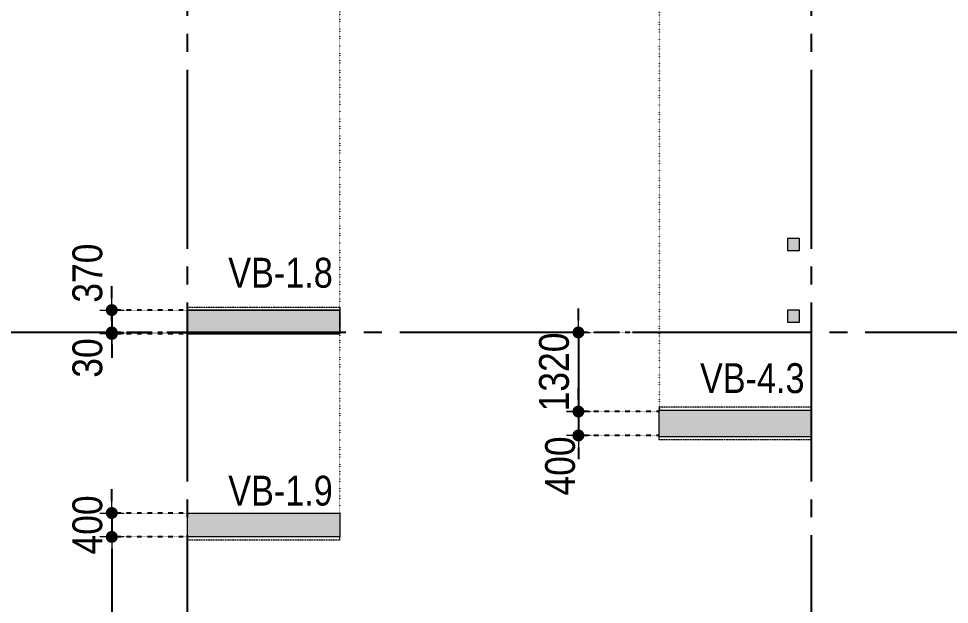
# Model space of a CAD drawing. Header units: millimetres. Extents: x -3973692 to -2843767, y 592734 to 838475.
# Drawn here: x -3474477 to -3458884, y 712175 to 721990 of the extents above; entities that cross this region are included whole.
import ezdxf
from ezdxf.enums import TextEntityAlignment as Align

# ---------------------------------------------------------------- set-up
doc = ezdxf.new("R2010")
doc.units = ezdxf.units.MM
doc.header["$MEASUREMENT"] = 0
doc.header["$PDMODE"] = 3
doc.header["$PDSIZE"] = -20
for name, pattern in [('CHG_XX_Cot_Tang 1$0$MB_Luoi truc$0$HTT Hidden 21', [3, 2, -1]), ('CHG_XX_Luoi truc$0$MB_Luoi truc$0$Center101', [13, 10, -1, 1, -1]), ('DIVIDE2', [15.875, 6.35, -3.175, 0, -3.175, 0, -3.175]), ('DOT2', [0.125, 0, -0.125]), ('HIDDEN5', [2.8375, 1.25, -1.5875])]:
    doc.linetypes.add(name, pattern=pattern)
doc.layers.get('0').update_dxf_attribs({"lineweight": 9})
doc.layers.get('Defpoints').update_dxf_attribs({"color": 10, "lineweight": 0})
for name, color, linetype, lineweight in [("'S_General_Dim_1", 1, 'Continuous', 18), ("'S_General_Divide_3 Intermediate", 3, 'DIVIDE2', 40), ('CHG_XX_Cot_Tang 1$0$NS-DuongBao', 3, 'Continuous', 18), ('CHG_XX_Cot_Tang 1$0$NS-Pier', 150, 'Continuous', 9), ('CHG_XX_Cot_Tang 1$0$NS-Pier @ 1', 150, 'Continuous', 9), ('CHG_XX_Cot_Tang 1$0$NS-Pier @ 100', 150, 'Continuous', 9), ('CHG_XX_Cot_Tang 1$0$NS-Pier @ 150 VP1', 150, 'Continuous', 9), ('CHG_XX_Cot_Tang 1$0$NS-Pier @ 150 VP2', 150, 'Continuous', 9), ('CHG_XX_Cot_Tang 1$0$NS-Pier @ 150 VP3', 150, 'Continuous', 9), ('CHG_XX_Cot_Tang 1$0$NS-Pier @ 150 VP4', 150, 'Continuous', 9), ('CHG_XX_Cot_Tang 1$0$NS-Pier @ 150 VP5', 150, 'Continuous', 9), ('CHG_XX_Cot_Tang 1$0$NS-Pier @ 150 VP6', 150, 'Continuous', 9), ('CHG_XX_Cot_Tang 1$0$NS-Pier @ 150 VP7', 150, 'Continuous', 9), ('CHG_XX_Cot_Tang 1$0$NS-Pier @ 150 VP8', 150, 'Continuous', 9), ('CHG_XX_Cot_Tang 1$0$NS-Pier @ 150 VP9', 150, 'Continuous', 9), ('CHG_XX_Cot_Tang 1$0$NS-Pier @ 150 VPModel', 150, 'Continuous', 9), ('CHG_XX_Cot_Tang 1$0$NS-Pier @ 200 VP11', 150, 'Continuous', 9), ('CHG_XX_Cot_Tang 1$0$NS-Pier @ 200 VP12', 150, 'Continuous', 9), ('CHG_XX_Cot_Tang 1$0$NS-Pier @ 200 VP13', 150, 'Continuous', 9), ('CHG_XX_Cot_Tang 1$0$NS-Pier @ 200 VP14', 150, 'Continuous', 9), ('CHG_XX_Cot_Tang 1$0$NS-Pier @ 200 VP15', 150, 'Continuous', 9), ('CHG_XX_Cot_Tang 1$0$NS-Pier @ 200 VP16', 150, 'Continuous', 9), ('CHG_XX_Cot_Tang 1$0$NS-Pier @ 200 VP17', 150, 'Continuous', 9), ('CHG_XX_Cot_Tang 1$0$NS-Pier @ 200 VP18', 150, 'Continuous', 9), ('CHG_XX_Cot_Tang 1$0$NS-Pier @ 200 VP19', 150, 'Continuous', 9), ('CHG_XX_Cot_Tang 1$0$NS-Pier @ 200 VP21', 150, 'Continuous', 9), ('CHG_XX_Cot_Tang 1$0$NS-Pier @ 200 VP22', 150, 'Continuous', 9), ('CHG_XX_Cot_Tang 1$0$NS-Pier @ 200 VP23', 150, 'Continuous', 9), ('CHG_XX_Cot_Tang 1$0$NS-Pier @ 200 VP24', 150, 'Continuous', 9), ('CHG_XX_Cot_Tang 1$0$NS-Pier @ 200 VP25', 150, 'Continuous', 9), ('CHG_XX_Cot_Tang 1$0$NS-Pier @ 200 VP26', 150, 'Continuous', 9), ('CHG_XX_Cot_Tang 1$0$NS-Pier @ 200 VP27', 150, 'Continuous', 9), ('CHG_XX_Cot_Tang 1$0$NS-Pier @ 200 VP28', 150, 'Continuous', 9), ('CHG_XX_Cot_Tang 1$0$NS-Pier @ 200 VP30', 150, 'Continuous', 9), ('CHG_XX_Cot_Tang 1$0$NS-Pier @ 200 VP31', 150, 'Continuous', 9), ('CHG_XX_Cot_Tang 1$0$NS-Pier @ 200 VP32', 150, 'Continuous', 9), ('CHG_XX_Cot_Tang 1$0$NS-Pier @ 200 VP33', 150, 'Continuous', 9), ('CHG_XX_Cot_Tang 1$0$NS-Pier @ 200 VP34', 150, 'Continuous', 9), ('CHG_XX_Cot_Tang 1$0$NS-Pier @ 200 VP35', 150, 'Continuous', 9), ('CHG_XX_Cot_Tang 1$0$NS-Pier @ 200 VP36', 150, 'Continuous', 9), ('CHG_XX_Cot_Tang 1$0$NS-Pier @ 200 VP37', 150, 'Continuous', 9), ('CHG_XX_Cot_Tang 1$0$NS-Pier @ 200 VPModel', 150, 'Continuous', 9), ('CHG_XX_Cot_Tang 1$0$NS-Pier @ 350 VP10', 150, 'Continuous', 9), ('CHG_XX_Cot_Tang 1$0$NS-Pier @ 350 VP20', 150, 'Continuous', 9), ('CHG_XX_Cot_Tang 1$0$NS-Pier @ 350 VP29', 150, 'Continuous', 9), ('CHG_XX_Cot_Tang 1$0$NS-Pier @ 350 VPModel', 150, 'Continuous', 9), ('CHG_XX_Cot_Tang 1$0$S_Concrete_Cont_2 Normal', 2, 'Continuous', 13), ('TEXT', 7, 'Continuous', 15)]:
    doc.layers.add(name, color=color, linetype=linetype, lineweight=lineweight)
for name, color, linetype in [('CHG_XX_Luoi truc$0$Grid', 34, 'Continuous'), ('CHG_XX_Luoi truc$0$Grid Line', 251, 'CHG_XX_Luoi truc$0$MB_Luoi truc$0$Center101'), ('dim', 1, 'Continuous')]:
    doc.layers.add(name, color=color, linetype=linetype)
doc.styles.add('arial', font='arial.ttf', dxfattribs={"width": 0.85})
doc.styles.add('CHG_XX_Luoi truc$0$MB_Luoi truc$0$Grid A-F$0$VNI-HelveCB', font='')
doc.styles.add('TTP-HelCon', font='')
doc.styles.get('CHG_XX_Luoi truc$0$MB_Luoi truc$0$Grid A-F$0$VNI-HelveCB').set_extended_font_data('VNI-Helve-Condense', bold=True)
doc.styles.get('TTP-HelCon').set_extended_font_data('VNI-Helve-Condense')
doc.dimstyles.new('200', dxfattribs={"dimscale": 200, "dimtxt": 2.5, "dimasz": 1, "dimexe": 0, "dimexo": 0, "dimgap": 0.75, "dimtad": 1, "dimdec": 0, "dimrnd": 10, "dimzin": 9, "dimdsep": 46, "dimtxsty": 'arial', "dimblk1": 'DIMDOT', "dimblk2": 'DIMDOT', "dimsah": 1, "dimcen": 2, "dimdle": 3, "dimclre": 8, "dimclrt": 2, "dimadec": 0, "dimazin": 0, "dimtfac": 1, "dimtdec": 0, "dimtix": 1, "dimtmove": 2, "dimatfit": 3, "dimldrblk": 'DIMPIJL', "dimfxl": 1, "dimtvp": 1.8, "dimtolj": 1, "dimtzin": 0, "dimarcsym": 0})

# ---------------------------------------------------------------- blocks, each defined once
blk = doc.blocks.new('*U3260')
at = {"layer": 'CHG_XX_Cot_Tang 1$0$NS-Pier @ 1'}
h = blk.add_hatch(color=256, dxfattribs=at)
h.dxf.hatch_style = 1
h.paths.add_polyline_path([(400, 0), (0, 0), (0, -2550), (400, -2550)])
at = {"layer": 'CHG_XX_Cot_Tang 1$0$NS-Pier @ 100'}
h = blk.add_hatch(color=256, dxfattribs=at)
h.dxf.hatch_style = 1
h.paths.add_polyline_path([(400, 0), (0, 0), (0, -2550), (400, -2550)])
at = {"layer": 'CHG_XX_Cot_Tang 1$0$NS-Pier @ 150 VP1'}
h = blk.add_hatch(color=256, dxfattribs=at)
h.dxf.hatch_style = 1
h.paths.add_polyline_path([(400, 0), (0, 0), (0, -2550), (400, -2550)])
at = {"layer": 'CHG_XX_Cot_Tang 1$0$NS-Pier @ 150 VP2'}
h = blk.add_hatch(color=256, dxfattribs=at)
h.dxf.hatch_style = 1
h.paths.add_polyline_path([(400, 0), (0, 0), (0, -2550), (400, -2550)])
at = {"layer": 'CHG_XX_Cot_Tang 1$0$NS-Pier @ 150 VP3'}
h = blk.add_hatch(color=256, dxfattribs=at)
h.dxf.hatch_style = 1
h.paths.add_polyline_path([(400, 0), (0, 0), (0, -2550), (400, -2550)])
at = {"layer": 'CHG_XX_Cot_Tang 1$0$NS-Pier @ 150 VP4'}
h = blk.add_hatch(color=256, dxfattribs=at)
h.dxf.hatch_style = 1
h.paths.add_polyline_path([(400, 0), (0, 0), (0, -2550), (400, -2550)])
at = {"layer": 'CHG_XX_Cot_Tang 1$0$NS-Pier @ 150 VP5'}
h = blk.add_hatch(color=256, dxfattribs=at)
h.dxf.hatch_style = 1
h.paths.add_polyline_path([(400, 0), (0, 0), (0, -2550), (400, -2550)])
at = {"layer": 'CHG_XX_Cot_Tang 1$0$NS-Pier @ 150 VP6'}
h = blk.add_hatch(color=256, dxfattribs=at)
h.dxf.hatch_style = 1
h.paths.add_polyline_path([(400, 0), (0, 0), (0, -2550), (400, -2550)])
at = {"layer": 'CHG_XX_Cot_Tang 1$0$NS-Pier @ 150 VP7'}
h = blk.add_hatch(color=256, dxfattribs=at)
h.dxf.hatch_style = 1
h.paths.add_polyline_path([(400, 0), (0, 0), (0, -2550), (400, -2550)])
at = {"layer": 'CHG_XX_Cot_Tang 1$0$NS-Pier @ 150 VP8'}
h = blk.add_hatch(color=256, dxfattribs=at)
h.dxf.hatch_style = 1
h.paths.add_polyline_path([(400, 0), (0, 0), (0, -2550), (400, -2550)])
at = {"layer": 'CHG_XX_Cot_Tang 1$0$NS-Pier @ 150 VP9'}
h = blk.add_hatch(color=256, dxfattribs=at)
h.dxf.hatch_style = 1
h.paths.add_polyline_path([(400, 0), (0, 0), (0, -2550), (400, -2550)])
at = {"layer": 'CHG_XX_Cot_Tang 1$0$NS-Pier @ 150 VPModel'}
h = blk.add_hatch(color=256, dxfattribs=at)
h.dxf.hatch_style = 1
h.paths.add_polyline_path([(400, 0), (0, 0), (0, -2550), (400, -2550)])
at = {"layer": 'CHG_XX_Cot_Tang 1$0$NS-Pier @ 200 VP11'}
h = blk.add_hatch(color=256, dxfattribs=at)
h.dxf.hatch_style = 1
h.paths.add_polyline_path([(400, 0), (0, 0), (0, -2550), (400, -2550)])
at = {"layer": 'CHG_XX_Cot_Tang 1$0$NS-Pier @ 200 VP12'}
h = blk.add_hatch(color=256, dxfattribs=at)
h.dxf.hatch_style = 1
h.paths.add_polyline_path([(400, 0), (0, 0), (0, -2550), (400, -2550)])
at = {"layer": 'CHG_XX_Cot_Tang 1$0$NS-Pier @ 200 VP13'}
h = blk.add_hatch(color=256, dxfattribs=at)
h.dxf.hatch_style = 1
h.paths.add_polyline_path([(400, 0), (0, 0), (0, -2550), (400, -2550)])
at = {"layer": 'CHG_XX_Cot_Tang 1$0$NS-Pier @ 200 VP14'}
h = blk.add_hatch(color=256, dxfattribs=at)
h.dxf.hatch_style = 1
h.paths.add_polyline_path([(400, 0), (0, 0), (0, -2550), (400, -2550)])
at = {"layer": 'CHG_XX_Cot_Tang 1$0$NS-Pier @ 200 VP15'}
h = blk.add_hatch(color=256, dxfattribs=at)
h.dxf.hatch_style = 1
h.paths.add_polyline_path([(400, 0), (0, 0), (0, -2550), (400, -2550)])
at = {"layer": 'CHG_XX_Cot_Tang 1$0$NS-Pier @ 200 VP16'}
h = blk.add_hatch(color=256, dxfattribs=at)
h.dxf.hatch_style = 1
h.paths.add_polyline_path([(400, 0), (0, 0), (0, -2550), (400, -2550)])
at = {"layer": 'CHG_XX_Cot_Tang 1$0$NS-Pier @ 200 VP17'}
h = blk.add_hatch(color=256, dxfattribs=at)
h.dxf.hatch_style = 1
h.paths.add_polyline_path([(400, 0), (0, 0), (0, -2550), (400, -2550)])
at = {"layer": 'CHG_XX_Cot_Tang 1$0$NS-Pier @ 200 VP18'}
h = blk.add_hatch(color=256, dxfattribs=at)
h.dxf.hatch_style = 1
h.paths.add_polyline_path([(400, 0), (0, 0), (0, -2550), (400, -2550)])
at = {"layer": 'CHG_XX_Cot_Tang 1$0$NS-Pier @ 200 VP19'}
h = blk.add_hatch(color=256, dxfattribs=at)
h.dxf.hatch_style = 1
h.paths.add_polyline_path([(400, 0), (0, 0), (0, -2550), (400, -2550)])
at = {"layer": 'CHG_XX_Cot_Tang 1$0$NS-Pier @ 200 VP21'}
h = blk.add_hatch(color=256, dxfattribs=at)
h.dxf.hatch_style = 1
h.paths.add_polyline_path([(400, 0), (0, 0), (0, -2550), (400, -2550)])
at = {"layer": 'CHG_XX_Cot_Tang 1$0$NS-Pier @ 200 VP22'}
h = blk.add_hatch(color=256, dxfattribs=at)
h.dxf.hatch_style = 1
h.paths.add_polyline_path([(400, 0), (0, 0), (0, -2550), (400, -2550)])
at = {"layer": 'CHG_XX_Cot_Tang 1$0$NS-Pier @ 200 VP23'}
h = blk.add_hatch(color=256, dxfattribs=at)
h.dxf.hatch_style = 1
h.paths.add_polyline_path([(400, 0), (0, 0), (0, -2550), (400, -2550)])
at = {"layer": 'CHG_XX_Cot_Tang 1$0$NS-Pier @ 200 VP24'}
h = blk.add_hatch(color=256, dxfattribs=at)
h.dxf.hatch_style = 1
h.paths.add_polyline_path([(400, 0), (0, 0), (0, -2550), (400, -2550)])
at = {"layer": 'CHG_XX_Cot_Tang 1$0$NS-Pier @ 200 VP25'}
h = blk.add_hatch(color=256, dxfattribs=at)
h.dxf.hatch_style = 1
h.paths.add_polyline_path([(400, 0), (0, 0), (0, -2550), (400, -2550)])
at = {"layer": 'CHG_XX_Cot_Tang 1$0$NS-Pier @ 200 VP26'}
h = blk.add_hatch(color=256, dxfattribs=at)
h.dxf.hatch_style = 1
h.paths.add_polyline_path([(400, 0), (0, 0), (0, -2550), (400, -2550)])
at = {"layer": 'CHG_XX_Cot_Tang 1$0$NS-Pier @ 200 VP27'}
h = blk.add_hatch(color=256, dxfattribs=at)
h.dxf.hatch_style = 1
h.paths.add_polyline_path([(400, 0), (0, 0), (0, -2550), (400, -2550)])
at = {"layer": 'CHG_XX_Cot_Tang 1$0$NS-Pier @ 200 VP28'}
h = blk.add_hatch(color=256, dxfattribs=at)
h.dxf.hatch_style = 1
h.paths.add_polyline_path([(400, 0), (0, 0), (0, -2550), (400, -2550)])
at = {"layer": 'CHG_XX_Cot_Tang 1$0$NS-Pier @ 200 VP30'}
h = blk.add_hatch(color=256, dxfattribs=at)
h.dxf.hatch_style = 1
h.paths.add_polyline_path([(400, 0), (0, 0), (0, -2550), (400, -2550)])
at = {"layer": 'CHG_XX_Cot_Tang 1$0$NS-Pier @ 200 VP31'}
h = blk.add_hatch(color=256, dxfattribs=at)
h.dxf.hatch_style = 1
h.paths.add_polyline_path([(400, 0), (0, 0), (0, -2550), (400, -2550)])
at = {"layer": 'CHG_XX_Cot_Tang 1$0$NS-Pier @ 200 VP32'}
h = blk.add_hatch(color=256, dxfattribs=at)
h.dxf.hatch_style = 1
h.paths.add_polyline_path([(400, 0), (0, 0), (0, -2550), (400, -2550)])
at = {"layer": 'CHG_XX_Cot_Tang 1$0$NS-Pier @ 200 VP33'}
h = blk.add_hatch(color=256, dxfattribs=at)
h.dxf.hatch_style = 1
h.paths.add_polyline_path([(400, 0), (0, 0), (0, -2550), (400, -2550)])
at = {"layer": 'CHG_XX_Cot_Tang 1$0$NS-Pier @ 200 VP34'}
h = blk.add_hatch(color=256, dxfattribs=at)
h.dxf.hatch_style = 1
h.paths.add_polyline_path([(400, 0), (0, 0), (0, -2550), (400, -2550)])
at = {"layer": 'CHG_XX_Cot_Tang 1$0$NS-Pier @ 200 VP35'}
h = blk.add_hatch(color=256, dxfattribs=at)
h.dxf.hatch_style = 1
h.paths.add_polyline_path([(400, 0), (0, 0), (0, -2550), (400, -2550)])
at = {"layer": 'CHG_XX_Cot_Tang 1$0$NS-Pier @ 200 VP36'}
h = blk.add_hatch(color=256, dxfattribs=at)
h.dxf.hatch_style = 1
h.paths.add_polyline_path([(400, 0), (0, 0), (0, -2550), (400, -2550)])
at = {"layer": 'CHG_XX_Cot_Tang 1$0$NS-Pier @ 200 VP37'}
h = blk.add_hatch(color=256, dxfattribs=at)
h.dxf.hatch_style = 1
h.paths.add_polyline_path([(400, 0), (0, 0), (0, -2550), (400, -2550)])
at = {"layer": 'CHG_XX_Cot_Tang 1$0$NS-Pier @ 200 VPModel'}
h = blk.add_hatch(color=256, dxfattribs=at)
h.dxf.hatch_style = 1
h.paths.add_polyline_path([(400, 0), (0, 0), (0, -2550), (400, -2550)])
at = {"layer": 'CHG_XX_Cot_Tang 1$0$NS-Pier @ 350 VP10'}
h = blk.add_hatch(color=256, dxfattribs=at)
h.dxf.hatch_style = 1
h.paths.add_polyline_path([(400, 0), (0, 0), (0, -2550), (400, -2550)])
at = {"layer": 'CHG_XX_Cot_Tang 1$0$NS-Pier @ 350 VP20'}
h = blk.add_hatch(color=256, dxfattribs=at)
h.dxf.hatch_style = 1
h.paths.add_polyline_path([(400, 0), (0, 0), (0, -2550), (400, -2550)])
at = {"layer": 'CHG_XX_Cot_Tang 1$0$NS-Pier @ 350 VP29'}
h = blk.add_hatch(color=256, dxfattribs=at)
h.dxf.hatch_style = 1
h.paths.add_polyline_path([(400, 0), (0, 0), (0, -2550), (400, -2550)])
at = {"layer": 'CHG_XX_Cot_Tang 1$0$NS-Pier @ 350 VPModel'}
h = blk.add_hatch(color=256, dxfattribs=at)
h.dxf.hatch_style = 1
h.paths.add_polyline_path([(400, 0), (0, 0), (0, -2550), (400, -2550)])
blk = doc.blocks.new('CHG_XX_Cot_Tang 1$0$Block A_C450x2250')
at = {"layer": 'CHG_XX_Cot_Tang 1$0$NS-Pier', "color": 9, "linetype": 'CHG_XX_Cot_Tang 1$0$MB_Luoi truc$0$HTT Hidden 21'}
blk.add_lwpolyline([(0, 0), (-50, 0), (-50, -2550), (0, -2550)], dxfattribs=at)
at = {"layer": 'CHG_XX_Cot_Tang 1$0$NS-Pier'}
blk.add_lwpolyline([(400, -2550), (0, -2550), (0, 0), (400, 0)], close=True, dxfattribs=at)
blk.add_blockref('*U3260', (0, 0), dxfattribs=at)
blk = doc.blocks.new('*U3263')
at = {"layer": 'CHG_XX_Cot_Tang 1$0$NS-Pier @ 1'}
h = blk.add_hatch(color=256, dxfattribs=at)
h.dxf.hatch_style = 1
h.paths.add_polyline_path([(225, 0), (-225, 0), (-225, -2550), (225, -2550)])
at = {"layer": 'CHG_XX_Cot_Tang 1$0$NS-Pier @ 100'}
h = blk.add_hatch(color=256, dxfattribs=at)
h.dxf.hatch_style = 1
h.paths.add_polyline_path([(225, 0), (-225, 0), (-225, -2550), (225, -2550)])
at = {"layer": 'CHG_XX_Cot_Tang 1$0$NS-Pier @ 150 VP1'}
h = blk.add_hatch(color=256, dxfattribs=at)
h.dxf.hatch_style = 1
h.paths.add_polyline_path([(225, 0), (-225, 0), (-225, -2550), (225, -2550)])
at = {"layer": 'CHG_XX_Cot_Tang 1$0$NS-Pier @ 150 VP2'}
h = blk.add_hatch(color=256, dxfattribs=at)
h.dxf.hatch_style = 1
h.paths.add_polyline_path([(225, 0), (-225, 0), (-225, -2550), (225, -2550)])
at = {"layer": 'CHG_XX_Cot_Tang 1$0$NS-Pier @ 150 VP3'}
h = blk.add_hatch(color=256, dxfattribs=at)
h.dxf.hatch_style = 1
h.paths.add_polyline_path([(225, 0), (-225, 0), (-225, -2550), (225, -2550)])
at = {"layer": 'CHG_XX_Cot_Tang 1$0$NS-Pier @ 150 VP4'}
h = blk.add_hatch(color=256, dxfattribs=at)
h.dxf.hatch_style = 1
h.paths.add_polyline_path([(225, 0), (-225, 0), (-225, -2550), (225, -2550)])
at = {"layer": 'CHG_XX_Cot_Tang 1$0$NS-Pier @ 150 VP5'}
h = blk.add_hatch(color=256, dxfattribs=at)
h.dxf.hatch_style = 1
h.paths.add_polyline_path([(225, 0), (-225, 0), (-225, -2550), (225, -2550)])
at = {"layer": 'CHG_XX_Cot_Tang 1$0$NS-Pier @ 150 VP6'}
h = blk.add_hatch(color=256, dxfattribs=at)
h.dxf.hatch_style = 1
h.paths.add_polyline_path([(225, 0), (-225, 0), (-225, -2550), (225, -2550)])
at = {"layer": 'CHG_XX_Cot_Tang 1$0$NS-Pier @ 150 VP7'}
h = blk.add_hatch(color=256, dxfattribs=at)
h.dxf.hatch_style = 1
h.paths.add_polyline_path([(225, 0), (-225, 0), (-225, -2550), (225, -2550)])
at = {"layer": 'CHG_XX_Cot_Tang 1$0$NS-Pier @ 150 VP8'}
h = blk.add_hatch(color=256, dxfattribs=at)
h.dxf.hatch_style = 1
h.paths.add_polyline_path([(225, 0), (-225, 0), (-225, -2550), (225, -2550)])
at = {"layer": 'CHG_XX_Cot_Tang 1$0$NS-Pier @ 150 VP9'}
h = blk.add_hatch(color=256, dxfattribs=at)
h.dxf.hatch_style = 1
h.paths.add_polyline_path([(225, 0), (-225, 0), (-225, -2550), (225, -2550)])
at = {"layer": 'CHG_XX_Cot_Tang 1$0$NS-Pier @ 150 VPModel'}
h = blk.add_hatch(color=256, dxfattribs=at)
h.dxf.hatch_style = 1
h.paths.add_polyline_path([(225, 0), (-225, 0), (-225, -2550), (225, -2550)])
at = {"layer": 'CHG_XX_Cot_Tang 1$0$NS-Pier @ 200 VP11'}
h = blk.add_hatch(color=256, dxfattribs=at)
h.dxf.hatch_style = 1
h.paths.add_polyline_path([(225, 0), (-225, 0), (-225, -2550), (225, -2550)])
at = {"layer": 'CHG_XX_Cot_Tang 1$0$NS-Pier @ 200 VP12'}
h = blk.add_hatch(color=256, dxfattribs=at)
h.dxf.hatch_style = 1
h.paths.add_polyline_path([(225, 0), (-225, 0), (-225, -2550), (225, -2550)])
at = {"layer": 'CHG_XX_Cot_Tang 1$0$NS-Pier @ 200 VP13'}
h = blk.add_hatch(color=256, dxfattribs=at)
h.dxf.hatch_style = 1
h.paths.add_polyline_path([(225, 0), (-225, 0), (-225, -2550), (225, -2550)])
at = {"layer": 'CHG_XX_Cot_Tang 1$0$NS-Pier @ 200 VP14'}
h = blk.add_hatch(color=256, dxfattribs=at)
h.dxf.hatch_style = 1
h.paths.add_polyline_path([(225, 0), (-225, 0), (-225, -2550), (225, -2550)])
at = {"layer": 'CHG_XX_Cot_Tang 1$0$NS-Pier @ 200 VP15'}
h = blk.add_hatch(color=256, dxfattribs=at)
h.dxf.hatch_style = 1
h.paths.add_polyline_path([(225, 0), (-225, 0), (-225, -2550), (225, -2550)])
at = {"layer": 'CHG_XX_Cot_Tang 1$0$NS-Pier @ 200 VP16'}
h = blk.add_hatch(color=256, dxfattribs=at)
h.dxf.hatch_style = 1
h.paths.add_polyline_path([(225, 0), (-225, 0), (-225, -2550), (225, -2550)])
at = {"layer": 'CHG_XX_Cot_Tang 1$0$NS-Pier @ 200 VP17'}
h = blk.add_hatch(color=256, dxfattribs=at)
h.dxf.hatch_style = 1
h.paths.add_polyline_path([(225, 0), (-225, 0), (-225, -2550), (225, -2550)])
at = {"layer": 'CHG_XX_Cot_Tang 1$0$NS-Pier @ 200 VP18'}
h = blk.add_hatch(color=256, dxfattribs=at)
h.dxf.hatch_style = 1
h.paths.add_polyline_path([(225, 0), (-225, 0), (-225, -2550), (225, -2550)])
at = {"layer": 'CHG_XX_Cot_Tang 1$0$NS-Pier @ 200 VP19'}
h = blk.add_hatch(color=256, dxfattribs=at)
h.dxf.hatch_style = 1
h.paths.add_polyline_path([(225, 0), (-225, 0), (-225, -2550), (225, -2550)])
at = {"layer": 'CHG_XX_Cot_Tang 1$0$NS-Pier @ 200 VP21'}
h = blk.add_hatch(color=256, dxfattribs=at)
h.dxf.hatch_style = 1
h.paths.add_polyline_path([(225, 0), (-225, 0), (-225, -2550), (225, -2550)])
at = {"layer": 'CHG_XX_Cot_Tang 1$0$NS-Pier @ 200 VP22'}
h = blk.add_hatch(color=256, dxfattribs=at)
h.dxf.hatch_style = 1
h.paths.add_polyline_path([(225, 0), (-225, 0), (-225, -2550), (225, -2550)])
at = {"layer": 'CHG_XX_Cot_Tang 1$0$NS-Pier @ 200 VP23'}
h = blk.add_hatch(color=256, dxfattribs=at)
h.dxf.hatch_style = 1
h.paths.add_polyline_path([(225, 0), (-225, 0), (-225, -2550), (225, -2550)])
at = {"layer": 'CHG_XX_Cot_Tang 1$0$NS-Pier @ 200 VP24'}
h = blk.add_hatch(color=256, dxfattribs=at)
h.dxf.hatch_style = 1
h.paths.add_polyline_path([(225, 0), (-225, 0), (-225, -2550), (225, -2550)])
at = {"layer": 'CHG_XX_Cot_Tang 1$0$NS-Pier @ 200 VP25'}
h = blk.add_hatch(color=256, dxfattribs=at)
h.dxf.hatch_style = 1
h.paths.add_polyline_path([(225, 0), (-225, 0), (-225, -2550), (225, -2550)])
at = {"layer": 'CHG_XX_Cot_Tang 1$0$NS-Pier @ 200 VP26'}
h = blk.add_hatch(color=256, dxfattribs=at)
h.dxf.hatch_style = 1
h.paths.add_polyline_path([(225, 0), (-225, 0), (-225, -2550), (225, -2550)])
at = {"layer": 'CHG_XX_Cot_Tang 1$0$NS-Pier @ 200 VP27'}
h = blk.add_hatch(color=256, dxfattribs=at)
h.dxf.hatch_style = 1
h.paths.add_polyline_path([(225, 0), (-225, 0), (-225, -2550), (225, -2550)])
at = {"layer": 'CHG_XX_Cot_Tang 1$0$NS-Pier @ 200 VP28'}
h = blk.add_hatch(color=256, dxfattribs=at)
h.dxf.hatch_style = 1
h.paths.add_polyline_path([(225, 0), (-225, 0), (-225, -2550), (225, -2550)])
at = {"layer": 'CHG_XX_Cot_Tang 1$0$NS-Pier @ 200 VP30'}
h = blk.add_hatch(color=256, dxfattribs=at)
h.dxf.hatch_style = 1
h.paths.add_polyline_path([(225, 0), (-225, 0), (-225, -2550), (225, -2550)])
at = {"layer": 'CHG_XX_Cot_Tang 1$0$NS-Pier @ 200 VP31'}
h = blk.add_hatch(color=256, dxfattribs=at)
h.dxf.hatch_style = 1
h.paths.add_polyline_path([(225, 0), (-225, 0), (-225, -2550), (225, -2550)])
at = {"layer": 'CHG_XX_Cot_Tang 1$0$NS-Pier @ 200 VP32'}
h = blk.add_hatch(color=256, dxfattribs=at)
h.dxf.hatch_style = 1
h.paths.add_polyline_path([(225, 0), (-225, 0), (-225, -2550), (225, -2550)])
at = {"layer": 'CHG_XX_Cot_Tang 1$0$NS-Pier @ 200 VP33'}
h = blk.add_hatch(color=256, dxfattribs=at)
h.dxf.hatch_style = 1
h.paths.add_polyline_path([(225, 0), (-225, 0), (-225, -2550), (225, -2550)])
at = {"layer": 'CHG_XX_Cot_Tang 1$0$NS-Pier @ 200 VP34'}
h = blk.add_hatch(color=256, dxfattribs=at)
h.dxf.hatch_style = 1
h.paths.add_polyline_path([(225, 0), (-225, 0), (-225, -2550), (225, -2550)])
at = {"layer": 'CHG_XX_Cot_Tang 1$0$NS-Pier @ 200 VP35'}
h = blk.add_hatch(color=256, dxfattribs=at)
h.dxf.hatch_style = 1
h.paths.add_polyline_path([(225, 0), (-225, 0), (-225, -2550), (225, -2550)])
at = {"layer": 'CHG_XX_Cot_Tang 1$0$NS-Pier @ 200 VP36'}
h = blk.add_hatch(color=256, dxfattribs=at)
h.dxf.hatch_style = 1
h.paths.add_polyline_path([(225, 0), (-225, 0), (-225, -2550), (225, -2550)])
at = {"layer": 'CHG_XX_Cot_Tang 1$0$NS-Pier @ 200 VP37'}
h = blk.add_hatch(color=256, dxfattribs=at)
h.dxf.hatch_style = 1
h.paths.add_polyline_path([(225, 0), (-225, 0), (-225, -2550), (225, -2550)])
at = {"layer": 'CHG_XX_Cot_Tang 1$0$NS-Pier @ 200 VPModel'}
h = blk.add_hatch(color=256, dxfattribs=at)
h.dxf.hatch_style = 1
h.paths.add_polyline_path([(225, 0), (-225, 0), (-225, -2550), (225, -2550)])
at = {"layer": 'CHG_XX_Cot_Tang 1$0$NS-Pier @ 350 VP10'}
h = blk.add_hatch(color=256, dxfattribs=at)
h.dxf.hatch_style = 1
h.paths.add_polyline_path([(225, 0), (-225, 0), (-225, -2550), (225, -2550)])
at = {"layer": 'CHG_XX_Cot_Tang 1$0$NS-Pier @ 350 VP20'}
h = blk.add_hatch(color=256, dxfattribs=at)
h.dxf.hatch_style = 1
h.paths.add_polyline_path([(225, 0), (-225, 0), (-225, -2550), (225, -2550)])
at = {"layer": 'CHG_XX_Cot_Tang 1$0$NS-Pier @ 350 VP29'}
h = blk.add_hatch(color=256, dxfattribs=at)
h.dxf.hatch_style = 1
h.paths.add_polyline_path([(225, 0), (-225, 0), (-225, -2550), (225, -2550)])
at = {"layer": 'CHG_XX_Cot_Tang 1$0$NS-Pier @ 350 VPModel'}
h = blk.add_hatch(color=256, dxfattribs=at)
h.dxf.hatch_style = 1
h.paths.add_polyline_path([(225, 0), (-225, 0), (-225, -2550), (225, -2550)])
blk = doc.blocks.new('CHG_XX_Cot_Tang 1$0$450x2550_cen')
at = {"layer": 'CHG_XX_Cot_Tang 1$0$NS-Pier', "color": 9, "linetype": 'CHG_XX_Cot_Tang 1$0$MB_Luoi truc$0$HTT Hidden 21'}
for points in [[(-225, 0), (-275, 0), (-275, -2550), (-225, -2550)], [(225, 0), (275, 0), (275, -2550), (225, -2550)]]:
    blk.add_lwpolyline(points, dxfattribs=at)
at = {"layer": 'CHG_XX_Cot_Tang 1$0$NS-Pier'}
blk.add_lwpolyline([(225, -2550), (-225, -2550), (-225, 0), (225, 0)], close=True, dxfattribs=at)
blk.add_blockref('*U3263', (0, 0), dxfattribs=at)
blk = doc.blocks.new('*U2841')
at = {"layer": 'CHG_XX_Luoi truc$0$Grid Line'}
blk.add_line((0, 0), (0, 608), dxfattribs=at)
at = {"layer": 'CHG_XX_Luoi truc$0$Grid', "lineweight": -2, "style": 'CHG_XX_Luoi truc$0$MB_Luoi truc$0$Grid A-F$0$VNI-HelveCB'}
for tag, p in [('GRIDSUB', (0, 617)), ('GRID', (0, -9))]:
    blk.add_attdef(tag, text='', height=5, dxfattribs=at).set_placement(p, align=Align.MIDDLE)
blk = doc.blocks.new('*U2843')
at = {"layer": 'CHG_XX_Luoi truc$0$Grid Line'}
blk.add_line((0, 0), (0, 438), dxfattribs=at)
at = {"layer": 'CHG_XX_Luoi truc$0$Grid', "lineweight": -2, "style": 'CHG_XX_Luoi truc$0$MB_Luoi truc$0$Grid A-F$0$VNI-HelveCB'}
for tag, p in [('GRIDSUB', (0, 447)), ('GRID', (0, -9))]:
    blk.add_attdef(tag, text='', height=5, dxfattribs=at).set_placement(p, align=Align.MIDDLE)
blk = doc.blocks.new('CHG_XX_Luoi truc')
at = {"layer": 'CHG_XX_Luoi truc$0$Grid', "xscale": 300, "yscale": 300, "zscale": 300}
for p in [(76850, -12747), (87300, -12747)]:
    blk.add_blockref('*U2841', p, dxfattribs=at)
at = {"layer": 'CHG_XX_Luoi truc$0$Grid', "xscale": 300.0000000000013, "yscale": 300.0000000000013, "zscale": 300.0000000000013, "rotation": 90}
blk.add_blockref('*U2843', (110703, 106750), dxfattribs=at)
blk = doc.blocks.new('CHG_XX_Cot_Tang 1$0$cot thong gio')
at = {"layer": 'CHG_XX_Cot_Tang 1$0$S_Concrete_Cont_2 Normal', "color": 3, "ltscale": 0.8}
blk.add_lwpolyline([(-100, -70), (100, -70), (100, 130), (-100, 130)], close=True, dxfattribs=at)
blk.add_solid([(-100, 130), (-100, -70), (100, 130), (100, -70)], dxfattribs=at)
blk = doc.blocks.new('CHG_XX_Cot_Tang 1')
at = {"layer": 'CHG_XX_Cot_Tang 1$0$NS-DuongBao'}
blk.add_lwpolyline([(76850, 107125), (79400, 107125), (79400, 106724.7), (76850, 106724.7)], close=True, dxfattribs=at)
at = {"layer": 'CHG_XX_Cot_Tang 1$0$NS-Pier'}
blk.add_blockref('CHG_XX_Luoi truc', (0, 0), dxfattribs=at)
at = {"layer": 'CHG_XX_Cot_Tang 1$0$NS-Pier', "xscale": -1, "rotation": 90}
blk.add_blockref('CHG_XX_Cot_Tang 1$0$Block A_C450x2250', (76850, 107124.7), dxfattribs=at)
at = {"layer": 'CHG_XX_Cot_Tang 1$0$NS-Pier'}
for name, p, rotation in [('CHG_XX_Cot_Tang 1$0$450x2550_cen', (87300, 105225), 270), ('CHG_XX_Cot_Tang 1$0$Block A_C450x2250', (76850, 103325), 90.00000000000001)]:
    blk.add_blockref(name, p, dxfattribs=dict(at, rotation=rotation))
at = {"layer": 'CHG_XX_Cot_Tang 1$0$S_Concrete_Cont_2 Normal'}
for p in [(87000, 108195), (87000, 106995)]:
    blk.add_blockref('CHG_XX_Cot_Tang 1$0$cot thong gio', p, dxfattribs=at)
blk = doc.blocks.new('DIMDOT')
for p, q in [((0, -1), (0, 1)), ((1, 0), (-1, 0))]:
    blk.add_line(p, q)
at = {"const_width": 0.5}
blk.add_lwpolyline([(-0.25, 0, 1), (0.25, 0, 1)], format="xyb", close=True, dxfattribs=at)
blk = doc.blocks.new('*D168')
at = {"layer": "'S_General_Dim_1", "color": 0, "lineweight": -2, "transparency": 16777216}
for p, q in [((-3472916, 717306), (-3472916, 717506)), ((-3472916, 717106), (-3472916, 716731)), ((-3472916, 716531), (-3472916, 716331))]:
    blk.add_line(p, q, dxfattribs=at)
at = {"layer": "'S_General_Dim_1", "color": 8, "linetype": 'HIDDEN5', "lineweight": -2, "transparency": 16777216}
for p, q in [((-3471645, 717106), (-3472916, 717106)), ((-3471645, 716731), (-3472916, 716731))]:
    blk.add_line(p, q, dxfattribs=at)
at = {"layer": 'Defpoints', "color": 0, "transparency": 16777216}
for p in [(-3471645, 717106), (-3472916, 716731), (-3471645, 716731)]:
    blk.add_point(p, dxfattribs=at)
at = {"layer": "'S_General_Dim_1", "color": 0, "lineweight": -2, "transparency": 16777216, "xscale": 200, "yscale": 200, "zscale": 200}
for p, rotation in [((-3472916, 717106), 270), ((-3472916, 716731), 90)]:
    blk.add_blockref('DIMDOT', p, dxfattribs=dict(at, rotation=rotation))
at = {"layer": "'S_General_Dim_1", "color": 2, "transparency": 16777216, "insert": (-3473322, 717725), "char_height": 500, "attachment_point": 5, "rotation": 90, "style": 'arial'}
blk.add_mtext('\\A1;370', dxfattribs=at)
blk = doc.blocks.new('DIMPIJL')
at = {"linetype": 'ByBlock'}
blk.add_solid([(-2.5, 0.417), (-2.5, -0.417), (0, 0)], dxfattribs=at)
blk = doc.blocks.new('*D169')
at = {"layer": "'S_General_Dim_1", "color": 0, "lineweight": -2, "transparency": 16777216}
for p, q in [((-3472916, 716931), (-3472916, 717131)), ((-3472916, 716731), (-3472916, 716706)), ((-3472916, 716506), (-3472916, 716306))]:
    blk.add_line(p, q, dxfattribs=at)
at = {"layer": "'S_General_Dim_1", "color": 8, "linetype": 'HIDDEN5', "lineweight": -2, "transparency": 16777216}
for p, q in [((-3471645, 716731), (-3472916, 716731)), ((-3471645, 716706), (-3472916, 716706))]:
    blk.add_line(p, q, dxfattribs=at)
at = {"layer": 'Defpoints', "color": 0, "transparency": 16777216}
for p in [(-3472916, 716706), (-3471645, 716731), (-3471645, 716706)]:
    blk.add_point(p, dxfattribs=at)
at = {"layer": "'S_General_Dim_1", "color": 0, "lineweight": -2, "transparency": 16777216, "xscale": 200, "yscale": 200, "zscale": 200}
for p, rotation in [((-3472916, 716731), 270), ((-3472916, 716706), 90)]:
    blk.add_blockref('DIMDOT', p, dxfattribs=dict(at, rotation=rotation))
at = {"layer": "'S_General_Dim_1", "color": 2, "transparency": 16777216, "insert": (-3473322, 716303), "char_height": 500, "attachment_point": 5, "rotation": 90, "style": 'arial'}
blk.add_mtext('\\A1;30', dxfattribs=at)
blk = doc.blocks.new('*D170')
at = {"layer": "'S_General_Dim_1", "color": 0, "lineweight": -2, "transparency": 16777216}
for p, q in [((-3472916, 713906), (-3472916, 714106)), ((-3472916, 713706), (-3472916, 713306)), ((-3472916, 713106), (-3472916, 712906))]:
    blk.add_line(p, q, dxfattribs=at)
at = {"layer": "'S_General_Dim_1", "color": 8, "linetype": 'HIDDEN5', "lineweight": -2, "transparency": 16777216}
for p, q in [((-3471645, 713706), (-3472916, 713706)), ((-3471645, 713306), (-3472916, 713306))]:
    blk.add_line(p, q, dxfattribs=at)
at = {"layer": 'Defpoints', "color": 0, "transparency": 16777216}
for p in [(-3471645, 713706), (-3472916, 713306), (-3471645, 713306)]:
    blk.add_point(p, dxfattribs=at)
at = {"layer": "'S_General_Dim_1", "color": 0, "lineweight": -2, "transparency": 16777216, "xscale": 200, "yscale": 200, "zscale": 200}
for p, rotation in [((-3472916, 713706), 270), ((-3472916, 713306), 90)]:
    blk.add_blockref('DIMDOT', p, dxfattribs=dict(at, rotation=rotation))
at = {"layer": "'S_General_Dim_1", "color": 2, "transparency": 16777216, "insert": (-3473322, 713506), "char_height": 500, "attachment_point": 5, "rotation": 90, "style": 'arial'}
blk.add_mtext('\\A1;400', dxfattribs=at)
blk = doc.blocks.new('*D171')
at = {"layer": "'S_General_Dim_1", "color": 8, "linetype": 'HIDDEN5', "lineweight": -2, "transparency": 16777216}
for p, q in [((-3471645, 713306), (-3472916, 713306)), ((-3471645, 707631), (-3472916, 707631))]:
    blk.add_line(p, q, dxfattribs=at)
at = {"layer": "'S_General_Dim_1", "color": 0, "lineweight": -2, "transparency": 16777216}
blk.add_line((-3472916, 713106), (-3472916, 707831), dxfattribs=at)
at = {"layer": 'Defpoints', "color": 0, "transparency": 16777216}
for p in [(-3471645, 713306), (-3472916, 707631), (-3471645, 707631)]:
    blk.add_point(p, dxfattribs=at)
at = {"layer": "'S_General_Dim_1", "color": 0, "lineweight": -2, "transparency": 16777216, "xscale": 200, "yscale": 200, "zscale": 200}
for p, rotation in [((-3472916, 713306), 90), ((-3472916, 707631), 270)]:
    blk.add_blockref('DIMDOT', p, dxfattribs=dict(at, rotation=rotation))
at = {"layer": "'S_General_Dim_1", "color": 2, "transparency": 16777216, "insert": (-3473322, 710469), "char_height": 500, "attachment_point": 5, "rotation": 90, "style": 'arial'}
blk.add_mtext('\\A1;5680', dxfattribs=at)
blk = doc.blocks.new('b')
at = {"layer": 'TEXT', "color": 3, "style": 'TTP-HelCon'}
for s, p in [('VB-1.8', (-22019, -44749)), ('VB-4.3', (-14116, -46515)), ('VB-1.9', (-22019, -48400))]:
    blk.add_text(s, height=500, dxfattribs=at).set_placement(p)
blk = doc.blocks.new('*D1017')
at = {"layer": "'S_General_Dim_1", "color": 0, "lineweight": -2, "transparency": 16777216}
for p, q in [((-3465099, 716931), (-3465099, 717131)), ((-3465099, 716731), (-3465099, 715406)), ((-3465099, 715206), (-3465099, 715006))]:
    blk.add_line(p, q, dxfattribs=at)
at = {"layer": "'S_General_Dim_1", "color": 8, "linetype": 'HIDDEN5', "lineweight": -2, "transparency": 16777216}
for p, q in [((-3463745, 716731), (-3465099, 716731)), ((-3463745, 715406), (-3465099, 715406))]:
    blk.add_line(p, q, dxfattribs=at)
at = {"layer": 'Defpoints', "color": 0, "transparency": 16777216}
for p in [(-3463745, 716731), (-3465099, 715406), (-3463745, 715406)]:
    blk.add_point(p, dxfattribs=at)
at = {"layer": "'S_General_Dim_1", "color": 0, "lineweight": -2, "transparency": 16777216, "xscale": 200, "yscale": 200, "zscale": 200}
for p, rotation in [((-3465099, 716731), 270), ((-3465099, 715406), 90)]:
    blk.add_blockref('DIMDOT', p, dxfattribs=dict(at, rotation=rotation))
at = {"layer": "'S_General_Dim_1", "color": 2, "transparency": 16777216, "insert": (-3465505, 716069), "char_height": 500, "attachment_point": 5, "rotation": 90, "style": 'arial'}
blk.add_mtext('\\A1;1320', dxfattribs=at)
blk = doc.blocks.new('*D1018')
at = {"layer": "'S_General_Dim_1", "color": 0, "lineweight": -2, "transparency": 16777216}
for p, q in [((-3465099, 715606), (-3465099, 715806)), ((-3465099, 715406), (-3465099, 715006)), ((-3465099, 714806), (-3465099, 714606))]:
    blk.add_line(p, q, dxfattribs=at)
at = {"layer": "'S_General_Dim_1", "color": 8, "linetype": 'HIDDEN5', "lineweight": -2, "transparency": 16777216}
for p, q in [((-3463745, 715406), (-3465099, 715406)), ((-3463745, 715006), (-3465099, 715006))]:
    blk.add_line(p, q, dxfattribs=at)
at = {"layer": 'Defpoints', "color": 0, "transparency": 16777216}
for p in [(-3463745, 715406), (-3465099, 715006), (-3463745, 715006)]:
    blk.add_point(p, dxfattribs=at)
at = {"layer": "'S_General_Dim_1", "color": 0, "lineweight": -2, "transparency": 16777216, "xscale": 200, "yscale": 200, "zscale": 200}
for p, rotation in [((-3465099, 715406), 270), ((-3465099, 715006), 90)]:
    blk.add_blockref('DIMDOT', p, dxfattribs=dict(at, rotation=rotation))
at = {"layer": "'S_General_Dim_1", "color": 2, "transparency": 16777216, "insert": (-3465403, 714494), "char_height": 500, "attachment_point": 5, "rotation": 90, "style": 'arial'}
blk.add_mtext('\\A1;400', dxfattribs=at)

msp = doc.modelspace()

# ---------------------------------------------------------------- linework, layer by layer
at = {"layer": 'dim', "linetype": 'DOT2', "ltscale": 10}
for p, q in [((-3469095.2, 732906), (-3469095.2, 713706)), ((-3463745.2, 731206), (-3463745.2, 715406))]:
    msp.add_line(p, q, dxfattribs=at)

# ---------------------------------------------------------------- block references
at = {"layer": "'S_General_Divide_3 Intermediate"}
msp.add_blockref('CHG_XX_Cot_Tang 1', (-3548495.2, 609981), dxfattribs=at)
at = {"layer": 'dim'}
msp.add_blockref('b', (-3448945.2, 762231), dxfattribs=at)

# ---------------------------------------------------------------- dimensions: what is measured, and where the dimension line sits
at = {"layer": "'S_General_Dim_1"}
for base, p1, p2, picture, middle in [((-3472916.4, 716731), (-3471645.2, 717105.8), (-3471645.2, 716731), '*D168', (-3473321.8, 717725)), ((-3472916.4, 716705.8), (-3471645.2, 716731), (-3471645.2, 716705.8), '*D169', (-3473321.6, 716303)), ((-3465099.4, 715006), (-3463745.2, 715406), (-3463745.2, 715006), '*D1018', (-3465403.5, 714493.9))]:
    dim = msp.add_linear_dim(base=base, p1=p1, p2=p2, angle=90, dimstyle='200', dxfattribs=at)
    dim.commit()
    dim.dimension.update_dxf_attribs({"geometry": picture, "text_midpoint": middle, "dimtype": 160})
for base, p1, p2, picture, middle in [((-3465099.4, 715406), (-3463745.2, 716731), (-3463745.2, 715406), '*D1017', (-3465504.8, 716068.5)), ((-3472916.4, 713306), (-3471645.2, 713706), (-3471645.2, 713306), '*D170', (-3473321.6, 713506)), ((-3472916.4, 707631), (-3471645.2, 713306), (-3471645.2, 707631), '*D171', (-3473321.6, 710468.5))]:
    dim = msp.add_linear_dim(base=base, p1=p1, p2=p2, angle=90, dimstyle='200', dxfattribs=at)
    dim.commit()
    dim.dimension.update_dxf_attribs({"geometry": picture, "text_midpoint": middle})

doc.saveas('drawing.dxf')
